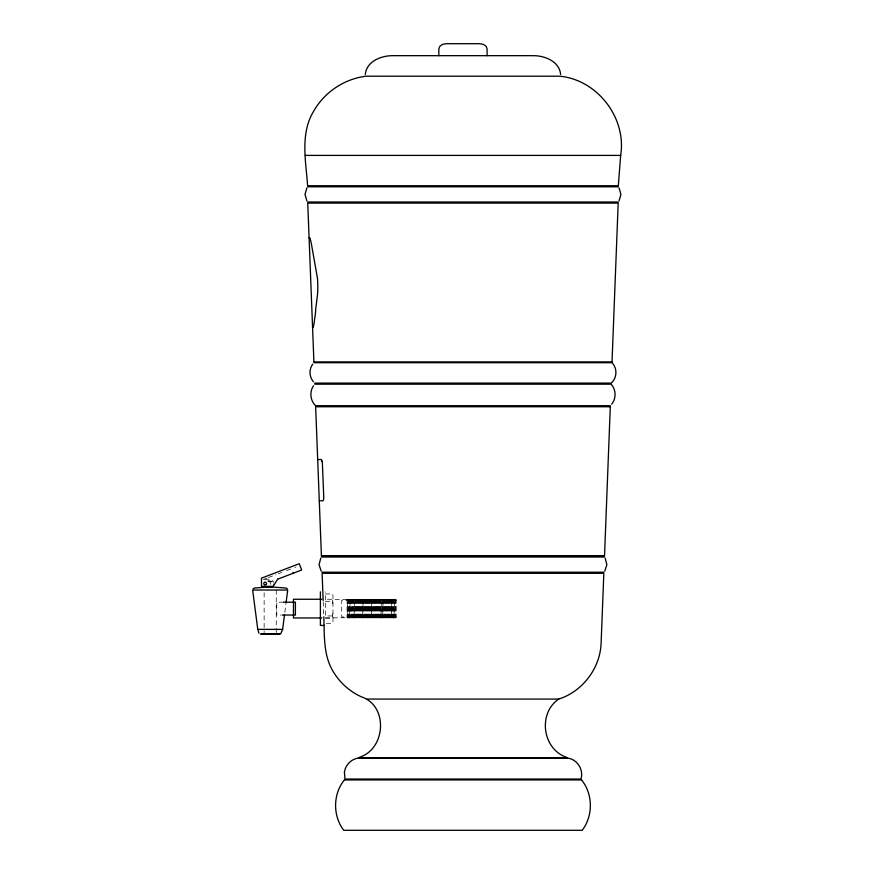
<?xml version="1.0" encoding="UTF-8"?>
<svg xmlns="http://www.w3.org/2000/svg" width="874" height="874" viewBox="0 0 874 874"><rect width="100%" height="100%" fill="white"/><g stroke="black" fill="none" stroke-linecap="round" stroke-linejoin="round"><path stroke-width="0.66" stroke-dasharray="4.37 3.28" d="M284.826 612.324L285.853 604.447M270.918 584.313L270.099 582.128L267.859 581.461M332.961 617.153L332.306 615.952L332.961 613.537M332.961 603.694L332.306 601.279L332.961 600.077M347.513 599.542L348.387 599.542L347.95 617.973L347.513 599.542L325.357 599.171M348.387 599.542L349.25 599.542L349.687 617.973L350.124 599.542L350.987 599.542L350.987 617.699L350.124 617.699M349.25 599.542L350.124 599.542M350.987 599.542L351.861 599.542L351.861 617.699L350.987 617.699M351.861 599.542L352.725 599.542L352.725 617.699L351.861 617.699M352.725 599.542L353.599 599.542L354.036 617.973L354.473 599.542L353.599 599.542M354.473 599.542L355.336 599.542L355.336 617.699L354.473 617.699M355.336 599.542L356.21 599.542L356.21 617.699L355.336 617.699M356.21 599.542L357.073 599.542L357.073 617.699L356.21 617.699M357.073 599.542L357.947 599.542L357.947 617.699L357.073 617.699M357.947 599.542L358.81 599.542L358.81 617.699L357.947 617.699M358.81 599.542L359.684 599.542L359.684 617.699L358.81 617.699M359.684 599.542L360.547 599.542L360.547 617.699L359.684 617.699M360.547 599.542L361.421 599.542L361.421 617.699L360.547 617.699M361.421 599.542L362.284 599.542L362.721 617.973L363.158 599.542L362.284 599.542M363.158 599.542L364.021 599.542L364.021 617.699L363.158 617.699M364.021 599.542L364.895 599.542L364.895 617.699L364.021 617.699M364.895 599.542L365.769 599.542L365.769 617.699L364.895 617.699M365.769 599.542L366.632 599.542L366.632 617.699L365.769 617.699M366.632 599.542L367.506 599.542L367.506 617.699L366.632 617.699M367.506 599.542L368.369 599.542L368.369 617.699L367.506 617.699M368.369 599.542L369.243 599.542L369.243 617.699L368.369 617.699M369.243 599.542L370.106 599.542L370.106 617.699L369.243 617.699M370.106 599.542L370.98 599.542L371.406 617.973L371.843 599.542L370.98 599.542M371.843 599.542L372.717 599.542L372.717 617.699L371.843 617.699M372.717 599.542L373.58 599.542L373.58 617.699L372.717 617.699M373.58 599.542L374.454 599.542L374.454 617.699L373.58 617.699M374.454 599.542L375.317 599.542L375.317 617.699L374.454 617.699M375.317 599.542L376.191 599.542L376.191 617.699L375.317 617.699M325.434 617.973L347.513 617.699M376.191 599.542L377.055 599.542L377.055 617.699L376.191 617.699M377.055 599.542L377.929 599.542L377.929 617.699L377.055 617.699M348.387 617.699L349.25 617.699M377.929 599.542L378.803 599.542L378.803 617.699L377.929 617.699M378.803 599.542L379.666 599.542L379.666 617.699L378.803 617.699M379.666 599.542L380.54 599.542L380.966 617.973L381.403 599.542L380.54 599.542M381.403 599.542L382.277 599.542L382.703 617.973L383.14 599.542L382.277 599.542M352.725 617.699L353.599 617.699M383.14 599.542L384.014 599.542L384.014 617.699L383.14 617.699M384.014 599.542L384.877 599.542L384.877 617.699L384.014 617.699M384.877 599.542L385.751 599.542L385.751 617.699L384.877 617.699M385.751 599.542L386.614 599.542L386.614 617.699L385.751 617.699M386.614 599.542L387.488 599.542L387.488 617.699L386.614 617.699M387.488 599.542L388.351 599.542L388.351 617.699L387.488 617.699M388.351 599.542L389.225 599.542L389.225 617.699L388.351 617.699M389.225 599.542L390.099 599.542L390.099 617.699L389.225 617.699M390.099 599.542L390.962 599.542L391.399 617.973L391.836 599.542L390.962 599.542M361.421 617.699L362.284 617.699M391.836 599.542L392.699 599.542L392.699 617.699L391.836 617.699M392.699 599.542L393.573 599.542L393.999 617.973L394.436 599.542L393.573 599.542M394.436 599.542L395.31 599.542L395.31 617.699L394.436 617.699M395.31 599.542L396.173 599.542L396.173 617.699L395.31 617.699M370.106 617.699L370.98 617.699M379.666 617.699L380.54 617.699M381.403 617.699L382.277 617.699M390.099 617.699L390.962 617.699M392.699 617.699L393.573 617.699M263.424 579.462L267.149 578.031M268.394 577.561L275.845 574.71M278.336 573.759L281.876 572.404M286.606 570.602L291.337 568.788M294.866 567.444L296.013 566.997M264.68 579.801C267.859 578.555 272.393 579.2 273.999 582.554M268.034 581.407L273.267 581.407L273.267 585.11M325.357 593.949L332.306 593.949L332.961 595.161L332.961 622.08L332.306 623.282L325.357 623.282M396.173 600.252L341.723 600.252L341.723 616.978L396.173 616.978M325.357 601.279L332.306 601.279M283.427 602.197L276.774 602.197L276.774 615.034L280.762 615.034M332.306 615.952L325.357 615.952L325.357 591.807M325.357 618.071L332.961 618.071M267.859 580.325L271.224 581.319L272.622 583.723M323.216 601.858L323.806 616.815M395.736 599.258L395.736 617.973M394.873 599.258L394.873 617.973M393.999 599.258L393.999 617.973M393.136 599.258L393.136 617.973M392.262 599.258L392.262 617.973M391.399 599.258L391.399 617.973M390.525 599.258L390.525 617.973M389.662 599.258L389.662 617.973M388.788 599.258L388.788 617.973M387.925 599.258L387.925 617.973M387.051 599.258L387.051 617.973M386.188 599.258L386.188 617.973M385.314 599.258L385.314 617.973M384.451 599.258L384.451 617.973M383.577 599.258L383.577 617.973M382.703 599.258L382.703 617.973M381.84 599.258L381.84 617.973M380.966 599.258L380.966 617.973M380.103 599.258L380.103 617.973M379.229 599.258L379.229 617.973M378.366 599.258L378.366 617.973M377.492 599.258L377.492 617.973M376.628 599.258L376.628 617.973M375.754 599.258L375.754 617.973M374.891 599.258L374.891 617.973M374.017 599.258L374.017 617.973M373.154 599.258L373.154 617.973M372.28 599.258L372.28 617.973M371.406 599.258L371.406 617.973M370.543 599.258L370.543 617.973M369.669 599.258L369.669 617.973M368.806 599.258L368.806 617.973M367.932 599.258L367.932 617.973M367.069 599.258L367.069 617.973M366.195 599.258L366.195 617.973M365.332 599.258L365.332 617.973M364.458 599.258L364.458 617.973M363.595 599.258L363.595 617.973M362.721 599.258L362.721 617.973M361.858 599.258L361.858 617.973M360.984 599.258L360.984 617.973M360.121 599.258L360.121 617.973M359.247 599.258L359.247 617.973M358.373 599.258L358.373 617.973M357.51 599.258L357.51 617.973M356.636 599.258L356.636 617.973M355.773 599.258L355.773 617.973M354.899 599.258L354.899 617.973M354.036 599.258L354.036 617.973M353.162 599.258L353.162 617.973M352.298 599.258L352.298 617.973M351.424 599.258L351.424 617.973M350.561 599.258L350.561 617.973M349.687 599.258L349.687 617.973M348.824 599.258L348.824 617.973M347.95 599.258L347.95 617.973M347.076 599.258L347.076 617.973M276.25 590.016L276.25 632.689M264.134 592.681L264.134 632.689"/><path stroke-width="1.31" d="M612.04 361.618L618.191 203.096L307.746 203.096L313.897 361.618M620.66 155.397C626.734 118.023 597.554 79.916 559.841 76.202L366.108 76.202C344.564 78.802 324.778 91.912 313.952 110.703C299.88 133.383 305.9 160.871 307.615 185.725L618.322 185.725L620.66 155.397L305.288 155.397M280.674 633.858L282.63 629.378L284.487 614.946M286.017 603.136L287.71 590.016L252.662 590.016L257.754 629.378L258.944 633.213M365.299 74.498C366.403 61.541 380.846 55.75 392.262 55.674L533.653 55.674C545.07 55.75 559.524 61.541 560.616 74.498M320.747 558.158L319.065 564.713L321.195 571.137M306.894 187.91L304.993 194.41L306.894 200.9M619.043 200.9L620.944 194.41L619.043 187.91M313.558 385.751C309.309 391.76 310.215 400.653 315.612 405.678L610.336 405.678M604.753 571.137L606.873 564.713L605.19 558.158M312.717 364.163C308.883 369.287 309.178 376.934 313.405 381.752M611.669 404.214C616.367 398.555 616.148 389.618 611.166 384.189L314.771 384.189M344.039 780.373C332.852 794.542 332.808 815.966 343.733 830.3L582.215 830.3C593.129 815.966 593.085 794.542 581.909 780.373M253.099 588.814L254.553 587.994L270.186 586.913L285.831 587.994L287.273 588.814M323.172 600.504L322.113 573.3L603.825 573.3L601.137 642.663C600.416 667.867 582.794 691.378 558.77 699.069C537.718 713.195 542.35 748.952 566.33 757.212M359.618 757.212C385.991 748.778 388.329 705.591 361.344 696.807C349.939 691.64 340.194 683.009 333.682 672.324C323.118 655.839 324.538 635.485 323.806 616.815M269.072 587.066L270.186 586.913L268.252 586.891M312.564 327.28L312.914 327.258A26.865 3.365 87.8 0 0 313.373 326.658M269.607 587.066L272.349 586.815M307.703 186.807L618.235 186.807M307.703 202.014L618.235 202.014M313.908 361.891L612.029 361.891M313.941 362.71L611.997 362.71C617.503 368.194 617.12 378.06 611.21 383.107L314.727 383.107M317.688 459.527L321.031 459.527A4.971 1.235 87.7 0 1 322.069 461.374M319.283 500.802L322.823 500.802A4.206 1.049 87.7 0 0 323.741 496.618L322.43 464.258A4.687 1.169 87.7 0 0 322.069 461.374M321.523 556.039L604.415 556.039M321.435 556.203L604.502 556.203M321.523 557.022L604.426 557.022M322.036 572.219L603.912 572.219M266.778 586.891L269.061 586.891L266.625 587.011M321.785 599.258L293.467 599.258L293.467 617.973L321.785 617.973M283.427 602.197L295.39 602.197L295.39 615.034L282.094 615.034M324.112 625.434L320.387 625.434L320.387 591.807M257.754 629.378L282.63 629.378M367.167 699.069L558.77 699.069M358.646 757.692L567.302 757.692M344.356 779.936L581.592 779.936M309.09 237.662L309.407 237.684A27.127 3.398 87.8 0 1 309.92 238.285M293.074 572.306L293.402 573.169M487.08 55.674L487.08 48.835L486.097 46.267L483.398 44.388L479.728 43.7L446.199 43.7L442.517 44.388L439.83 46.267L438.846 48.835L438.846 55.674M312.75 327.258A26.81 3.354 87.8 0 0 314.618 318.912A26.122 6.489 87.7 0 0 315.733 308.817L317.47 294.975A27.913 6.937 87.7 0 0 317.448 278.172L311.767 246.042A27.105 3.398 87.8 0 0 309.254 237.684M610.292 406.76L604.524 555.94L321.413 555.94L315.645 406.76L610.292 406.76M344.432 772.245L344.99 779.051L580.959 779.051C583.854 770.103 577.561 759.714 568.275 758.184L357.674 758.184C350.835 759.419 345.263 765.351 344.432 772.245M277.648 579.189L273.267 586.356L261.501 586.356L261.501 578.151L299.247 563.719L301.661 570.012L277.648 579.189M279.746 634.032L260.627 634.032L279.746 634.087M266.22 584.4A1.409 1.366 -90 0 0 265.325 582.139A1.409 1.366 -90 0 0 263.872 584.072A1.409 1.366 -90 0 0 266.22 584.4"/></g></svg>
